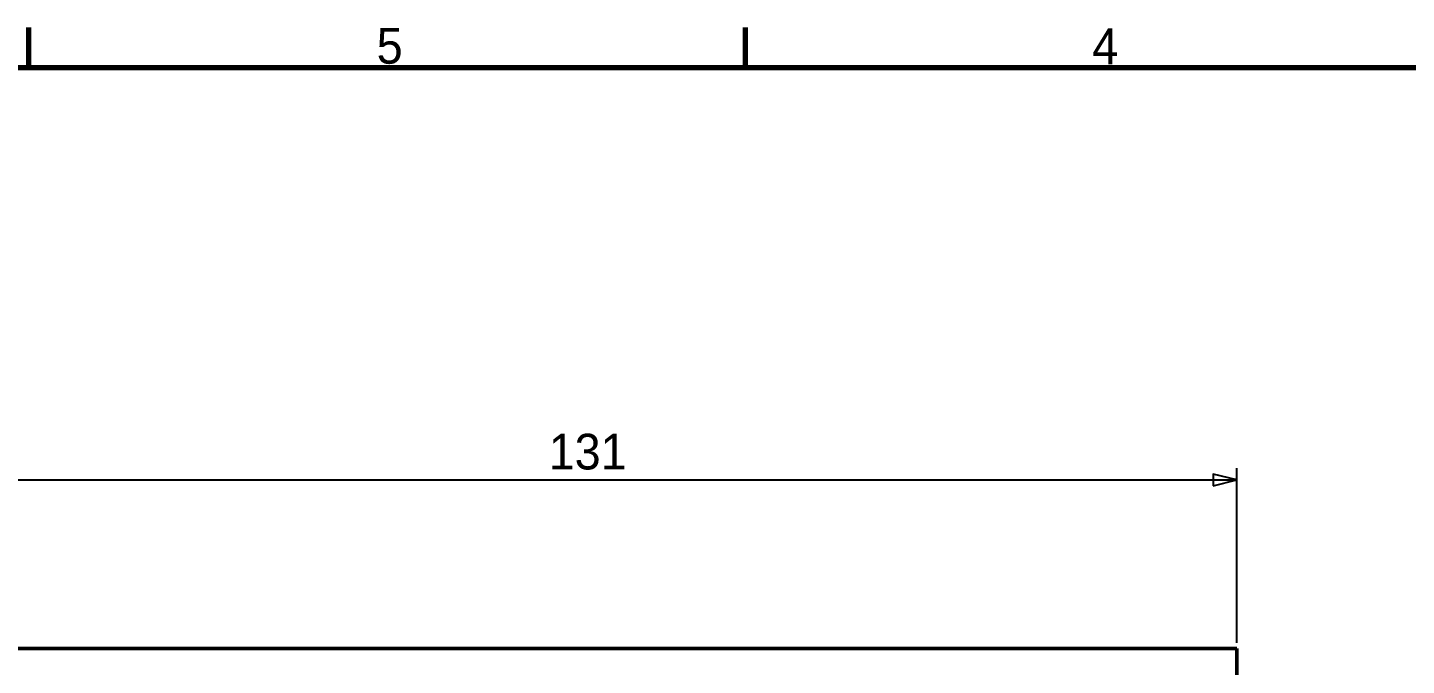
# Model space of a CAD drawing. Header units: millimetres. Extents: x 29 to 1149, y -40 to 354.
# Drawn here: x 100.8 to 239.9, y 283.8 to 348.2 of the extents above; entities that cross this region are included whole.
import ezdxf

# ---------------------------------------------------------------- set-up
doc = ezdxf.new("R2010")
doc.units = ezdxf.units.MM
doc.header["$LTSCALE"] = 1.2
doc.layers.get('0').update_dxf_attribs({"lineweight": 25})
doc.layers.add('경계(ISO)', color=7, linetype='Continuous', lineweight=70)
doc.layers.add('외형선(ISO)', color=7, linetype='Continuous', lineweight=50)
doc.layers.add('치수(ISO)', color=1, linetype='Continuous', lineweight=25, true_color=0xff0000)
doc.styles.get("Standard").update_dxf_attribs({"font": ''})
doc.styles.add('레이블 문자 (JIS)', font='')
doc.styles.get('Standard').set_extended_font_data('Gulim')
doc.styles.get('레이블 문자 (JIS)').set_extended_font_data('Gulim')
doc.dimstyles.new('복사 대상기본값 (JIS)', dxfattribs={"dimscale": 1.2, "dimtxt": 3, "dimasz": 2, "dimexe": 1, "dimexo": 0.5, "dimgap": 0.8, "dimtad": 1, "dimdsep": 46, "dimtxsty": '레이블 문자 (JIS)', "dimblk": 'Filled-1', "dimcen": 0.09, "dimdle": 10, "dimclrd": 256, "dimclre": 256, "dimclrt": 256, "dimazin": 2, "dimtfac": 0.666667, "dimtmove": 0, "dimatfit": 3, "dimldrblk": 'OPEN', "dimfxl": 1, "dimtolj": 1, "dimtzin": 0, "dimlwd": -1, "dimlwe": -1, "dimarcsym": 0})

# ---------------------------------------------------------------- blocks, each defined once
blk = doc.blocks.new('Filled-1')
at = {"color": 0}
for p, q in [((0, 0), (-1, 0.25)), ((-1, 0.25), (-1, -0.25)), ((-1, 0), (0, 0)), ((-1, -0.25), (0, 0))]:
    blk.add_line(p, q, dxfattribs=at)
at = {"color": 0, "flags": 128}
blk.add_lwpolyline([(-1, -0.25), (0, 0), (-1, 0.25), (-1, -0.25)], dxfattribs=at)
at = {"color": 0}
blk.add_solid([(-1, -0.25), (0, 0), (-1, 0.25), (-1, -0.25)], dxfattribs=at)
blk = doc.blocks.new('*D14')
at = {"layer": 'Defpoints', "color": 0}
for p in [(222.8, 302.5), (91.8, 285.48), (222.8, 285.48)]:
    blk.add_point(p, dxfattribs=at)
at = {"layer": '치수(ISO)', "color": 7}
for p, q in [((91.8, 286.08), (91.8, 303.7)), ((222.8, 286.08), (222.8, 303.7)), ((94.2, 302.5), (220.4, 302.5))]:
    blk.add_line(p, q, dxfattribs=at)
at = {"layer": '치수(ISO)', "color": 7, "linetype": 'ByBlock', "xscale": 2.4, "yscale": 2.4, "zscale": 2.4, "rotation": 180}
blk.add_blockref('Filled-1', (91.8, 302.5), dxfattribs=at)
at = {"layer": '치수(ISO)', "color": 7, "linetype": 'ByBlock', "xscale": 2.4, "yscale": 2.4, "zscale": 2.4}
blk.add_blockref('Filled-1', (222.8, 302.5), dxfattribs=at)
at = {"layer": '치수(ISO)', "color": 7, "insert": (157.3, 307.16), "char_height": 3.6, "attachment_point": 2, "style": '레이블 문자 (JIS)'}
blk.add_mtext('\\A1;131', dxfattribs=at)
blk = doc.blocks.new('_Open')
at = {"color": 0, "linetype": 'ByBlock', "lineweight": -2}
for p, q in [((-1, 0.167), (0, 0)), ((-1, -0.167), (0, 0)), ((0, 0), (-1, 0))]:
    blk.add_line(p, q, dxfattribs=at)
blk = doc.blocks.new('경계 Default Border')
at = {"layer": '경계(ISO)'}
for p, q in [((70, 287), (70, 290.9)), ((140, 287), (140, 290.9))]:
    blk.add_line(p, q, dxfattribs=at)
at = {"layer": '경계(ISO)', "flags": 128}
blk.add_lwpolyline([(10, 10), (10, 287), (410, 287), (410, 10), (10, 10)], dxfattribs=at)
at = {"layer": '경계(ISO)', "char_height": 3.5, "attachment_point": 7}
for s, insert in [('5', (103.98, 287.32)), ('4', (173.88, 287.32))]:
    blk.add_mtext(s, dxfattribs=dict(at, insert=insert))

msp = doc.modelspace()

# ---------------------------------------------------------------- linework, layer by layer
at = {"layer": '외형선(ISO)', "color": 7}
for p, q in [((94.7972, 285.4841), (219.7972, 285.4841)), ((222.7972, 285.4841), (219.7972, 285.4841)), ((222.7972, 280.4841), (222.7972, 285.4841))]:
    msp.add_line(p, q, dxfattribs=at)

# ---------------------------------------------------------------- block references
at = {"color": 7, "xscale": 1.03275, "yscale": 1.03275, "zscale": 1.03275}
msp.add_blockref('경계 Default Border', (28.6245, 47.7246), dxfattribs=at)

# ---------------------------------------------------------------- dimensions: what is measured, and where the dimension line sits
at = {"layer": '치수(ISO)', "color": 7}
dim = msp.add_linear_dim(base=(222.7972, 302.5029), p1=(91.7972, 285.4841), p2=(222.7972, 285.4841), angle=180, dimstyle='복사 대상기본값 (JIS)', override={"dimgap": 0.8, "dimdec": 2, "dimclrd": 7, "dimclre": 7, "dimclrt": 7, "dimtol": 0, "dimlim": 0, "dimtp": 0, "dimtm": 0, "dimtdec": 2, "dimtofl": 0, "dimatfit": 1}, dxfattribs=at)
dim.commit()
dim.dimension.update_dxf_attribs({"geometry": '*D14', "text_midpoint": (157.2972, 302.5029), "dimtype": 160})

doc.saveas('drawing.dxf')
